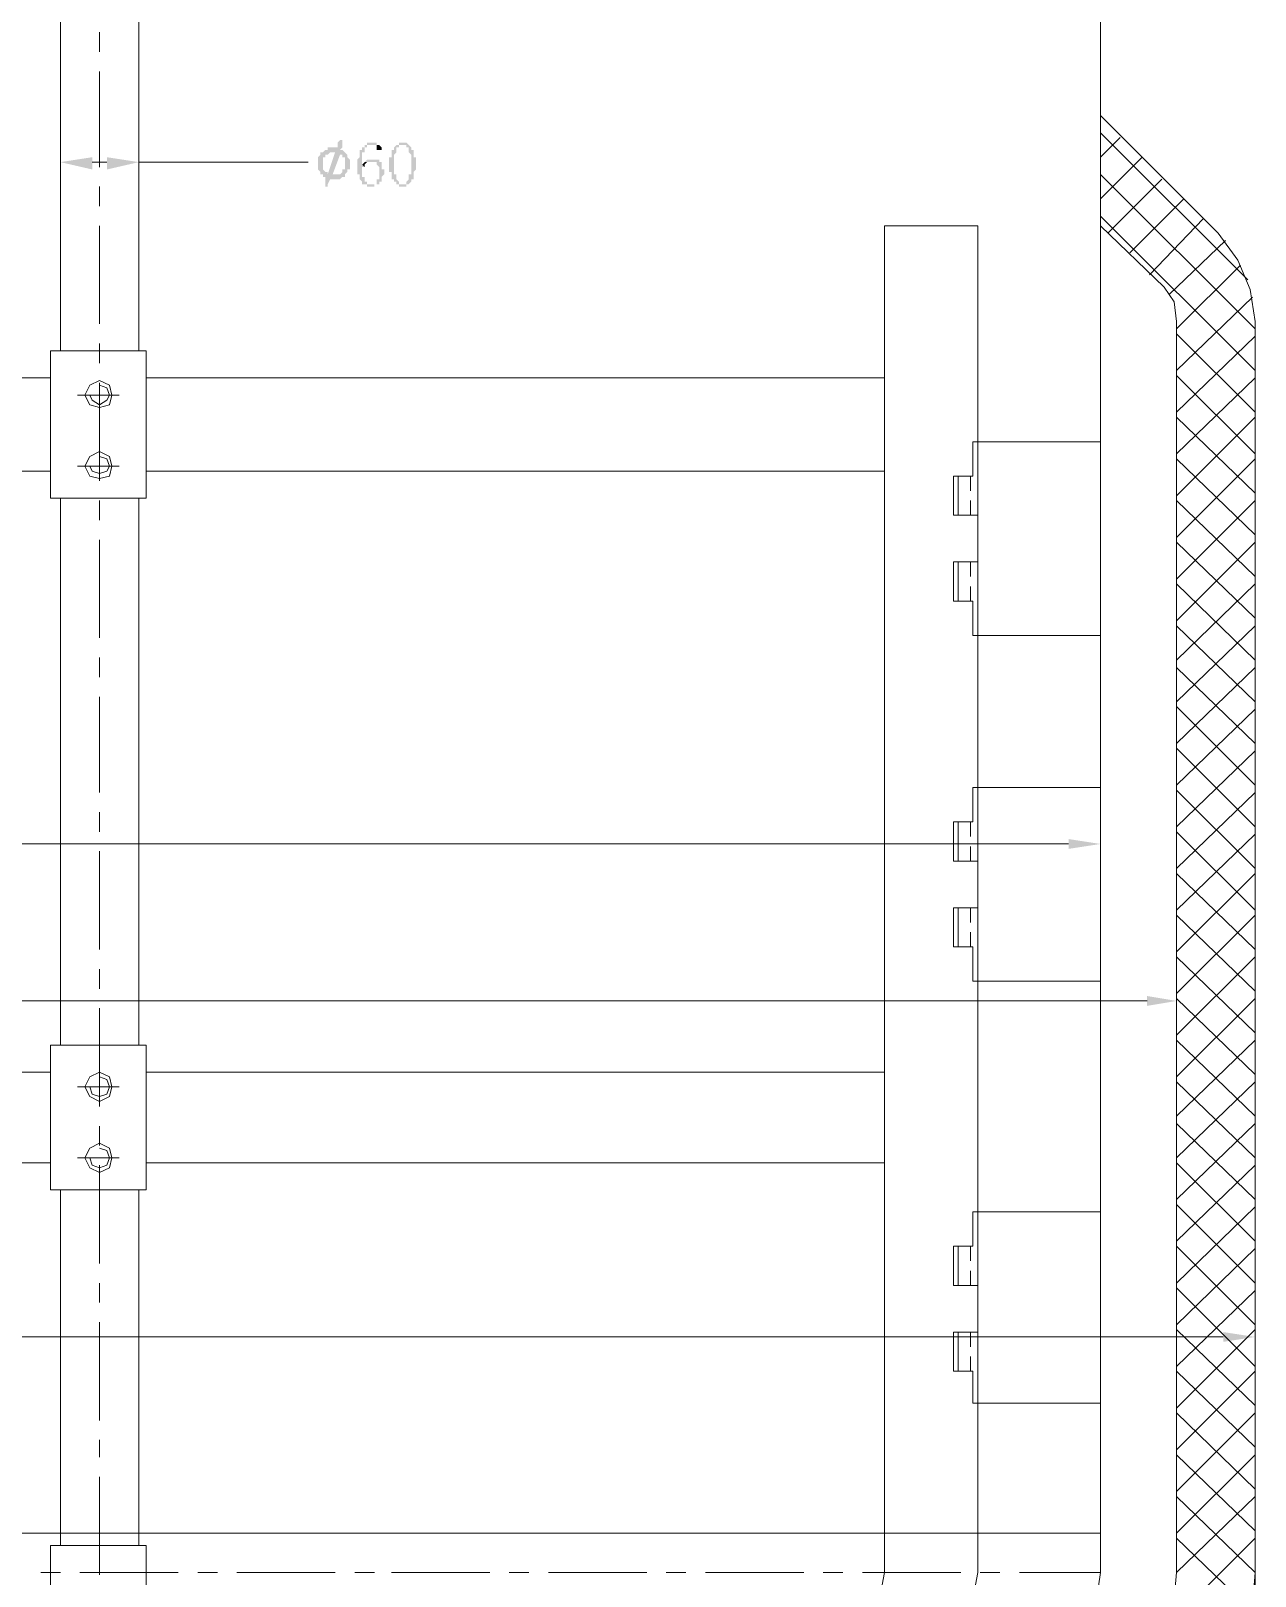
# Model space of a CAD drawing. Header units: millimetres. Extents: x 6 to 291, y 3 to 207.
# Drawn here: x 58.17 to 79.29, y 98.36 to 125.03 of the extents above; entities that cross this region are included whole.
import ezdxf

# ---------------------------------------------------------------- set-up
doc = ezdxf.new("R2010")
doc.units = ezdxf.units.MM

msp = doc.modelspace()

# ---------------------------------------------------------------- hatches: boundary and pattern name
at = {"true_color": 0x00ff00}
h = msp.add_hatch(color=3, dxfattribs=at)
h.dxf.hatch_style = 2
h.paths.add_polyline_path([(63.499859, 123.147667), (63.457526, 123.105333), (63.457526, 123.020667), (63.288192, 123.020667), (63.288192, 122.978333), (63.245859, 122.978333), (63.203526, 122.936), (63.161192, 122.936), (63.161192, 122.893667), (63.118859, 122.851333), (63.118859, 122.809), (63.118859, 122.724333), (63.118859, 122.639667), (63.161192, 122.597333), (63.161192, 122.555), (63.288192, 122.555), (63.288192, 122.597333), (63.245859, 122.597333), (63.203526, 122.639667), (63.203526, 122.682), (63.203526, 122.724333), (63.203526, 122.766667), (63.203526, 122.809), (63.203526, 122.851333), (63.245859, 122.851333), (63.245859, 122.893667), (63.288192, 122.893667), (63.330526, 122.936), (63.584526, 122.936), (63.542192, 122.978333), (63.499859, 122.978333), (63.542192, 123.020667), (63.542192, 123.063), (63.542192, 123.105333), (63.542192, 123.147667)])
h = msp.add_hatch(color=3, dxfattribs=at)
h.dxf.hatch_style = 2
h.paths.add_polyline_path([(63.372859, 123.020667), (63.330526, 123.020667), (63.457526, 123.020667), (63.415192, 123.020667)])
h = msp.add_hatch(color=3, dxfattribs=at)
h.dxf.hatch_style = 2
h.paths.add_polyline_path([(64.092526, 123.105333), (63.965526, 123.105333), (63.965526, 123.063), (63.923192, 123.063), (63.923192, 123.020667), (63.880859, 123.020667), (63.880859, 122.978333), (63.838526, 122.978333), (63.838526, 122.936), (63.838526, 122.893667), (63.838526, 122.851333), (63.796192, 122.809), (63.796192, 122.766667), (63.796192, 122.682), (63.796192, 122.597333), (63.796192, 122.555), (63.838526, 122.555), (63.838526, 122.512667), (63.838526, 122.470333), (63.880859, 122.428), (63.880859, 122.385667), (64.050192, 122.385667), (63.965526, 122.385667), (63.965526, 122.428), (63.923192, 122.428), (63.923192, 122.470333), (63.923192, 122.512667), (63.880859, 122.512667), (63.880859, 122.555), (63.880859, 122.597333), (63.880859, 122.639667), (63.880859, 122.682), (63.923192, 122.682), (63.880859, 122.724333), (63.880859, 122.851333), (63.880859, 122.893667), (63.880859, 122.936), (63.923192, 122.936), (63.923192, 122.978333), (63.923192, 123.020667), (63.965526, 123.020667), (63.965526, 123.063), (64.134859, 123.063), (64.134859, 123.105333)])
h = msp.add_hatch(color=3, dxfattribs=at)
h.dxf.hatch_style = 2
h.paths.add_polyline_path([(64.134859, 123.063), (64.050192, 123.063), (64.134859, 123.063), (64.134859, 123.020667), (64.134859, 122.978333), (64.219526, 122.978333), (64.219526, 123.020667), (64.177192, 123.063)])
h = msp.add_hatch(color=3, dxfattribs=at)
h.dxf.hatch_style = 2
h.paths.add_polyline_path([(64.473526, 123.063), (64.431192, 123.020667), (64.431192, 122.978333), (64.388859, 122.978333), (64.388859, 122.936), (64.388859, 122.893667), (64.388859, 122.851333), (64.346526, 122.851333), (64.346526, 122.809), (64.346526, 122.766667), (64.346526, 122.724333), (64.346526, 122.682), (64.346526, 122.639667), (64.346526, 122.597333), (64.388859, 122.597333), (64.388859, 122.555), (64.388859, 122.512667), (64.388859, 122.470333), (64.431192, 122.470333), (64.431192, 122.428), (64.473526, 122.428), (64.473526, 122.385667), (64.515859, 122.385667), (64.515859, 122.343333), (64.642859, 122.343333), (64.642859, 122.385667), (64.685192, 122.385667), (64.515859, 122.385667), (64.515859, 122.428), (64.473526, 122.470333), (64.473526, 122.512667), (64.473526, 122.555), (64.431192, 122.555), (64.431192, 122.597333), (64.431192, 122.639667), (64.431192, 122.682), (64.431192, 122.766667), (64.431192, 122.809), (64.431192, 122.851333), (64.431192, 122.893667), (64.473526, 122.936), (64.473526, 122.978333), (64.473526, 123.020667), (64.515859, 123.020667), (64.515859, 123.063), (64.558192, 123.063)])
h = msp.add_hatch(color=3, dxfattribs=at)
h.dxf.hatch_style = 2
h.paths.add_polyline_path([(64.558192, 123.105333), (64.515859, 123.105333), (64.515859, 123.063), (64.473526, 123.063), (64.642859, 123.063), (64.642859, 123.020667), (64.685192, 123.020667), (64.685192, 122.978333), (64.685192, 122.936), (64.727526, 122.893667), (64.727526, 122.851333), (64.727526, 122.766667), (64.727526, 122.724333), (64.727526, 122.639667), (64.727526, 122.597333), (64.727526, 122.555), (64.685192, 122.555), (64.685192, 122.512667), (64.685192, 122.470333), (64.642859, 122.428), (64.642859, 122.385667), (64.558192, 122.385667), (64.685192, 122.385667), (64.727526, 122.428), (64.727526, 122.470333), (64.769859, 122.470333), (64.769859, 122.512667), (64.769859, 122.555), (64.769859, 122.597333), (64.812192, 122.639667), (64.812192, 122.724333), (64.812192, 122.766667), (64.812192, 122.851333), (64.769859, 122.851333), (64.769859, 122.893667), (64.769859, 122.936), (64.769859, 122.978333), (64.727526, 122.978333), (64.727526, 123.020667), (64.685192, 123.063), (64.642859, 123.105333), (64.600526, 123.105333)])
h = msp.add_hatch(color=3, dxfattribs=at)
h.dxf.hatch_style = 2
h.paths.add_polyline_path([(59.224192, 122.851333), (59.224192, 122.639667), (58.673859, 122.766667)])
h = msp.add_hatch(color=3, dxfattribs=at)
h.dxf.hatch_style = 2
h.paths.add_polyline_path([(59.478192, 122.851333), (59.478192, 122.639667), (60.028526, 122.766667)])
h = msp.add_hatch(color=3, dxfattribs=at)
h.dxf.hatch_style = 2
h.paths.add_polyline_path([(63.584526, 122.936), (63.372859, 122.936), (63.415192, 122.936), (63.288192, 122.555), (63.161192, 122.555), (63.203526, 122.555), (63.203526, 122.512667), (63.372859, 122.555), (63.499859, 122.893667), (63.626859, 122.893667)])
h = msp.add_hatch(color=3, dxfattribs=at)
h.dxf.hatch_style = 2
h.paths.add_polyline_path([(63.626859, 122.893667), (63.499859, 122.893667), (63.542192, 122.893667), (63.542192, 122.851333), (63.584526, 122.851333), (63.584526, 122.809), (63.584526, 122.724333), (63.584526, 122.682), (63.584526, 122.639667), (63.542192, 122.639667), (63.542192, 122.597333), (63.499859, 122.555), (63.372859, 122.555), (63.203526, 122.512667), (63.245859, 122.512667), (63.245859, 122.470333), (63.245859, 122.385667), (63.245859, 122.343333), (63.288192, 122.343333), (63.288192, 122.385667), (63.330526, 122.470333), (63.499859, 122.470333), (63.542192, 122.512667), (63.584526, 122.512667), (63.584526, 122.555), (63.626859, 122.597333), (63.626859, 122.639667), (63.669192, 122.639667), (63.669192, 122.682), (63.669192, 122.724333), (63.669192, 122.766667), (63.669192, 122.809), (63.626859, 122.851333)])
h = msp.add_hatch(color=3, dxfattribs=at)
h.dxf.hatch_style = 2
h.paths.add_polyline_path([(63.923192, 122.766667), (63.880859, 122.724333), (63.923192, 122.682), (63.923192, 122.724333), (63.965526, 122.766667), (64.050192, 122.766667)])
h = msp.add_hatch(color=3, dxfattribs=at)
h.dxf.hatch_style = 2
h.paths.add_polyline_path([(64.050192, 122.809), (63.965526, 122.809), (63.923192, 122.766667), (64.134859, 122.766667), (64.134859, 122.724333), (64.177192, 122.682), (64.177192, 122.639667), (64.177192, 122.597333), (64.177192, 122.555), (64.177192, 122.470333), (64.134859, 122.470333), (64.134859, 122.428), (64.134859, 122.385667), (63.923192, 122.385667), (63.965526, 122.385667), (63.965526, 122.343333), (64.092526, 122.343333), (64.092526, 122.385667), (64.177192, 122.385667), (64.177192, 122.428), (64.219526, 122.428), (64.219526, 122.470333), (64.219526, 122.512667), (64.261859, 122.555), (64.261859, 122.597333), (64.261859, 122.639667), (64.219526, 122.639667), (64.219526, 122.682), (64.219526, 122.724333), (64.219526, 122.766667), (64.177192, 122.766667), (64.177192, 122.809), (64.092526, 122.809)])
h = msp.add_hatch(color=3, dxfattribs=at)
h.dxf.hatch_style = 2
h.paths.add_polyline_path([(63.457526, 122.470333), (63.330526, 122.470333), (63.415192, 122.470333)])
h = msp.add_hatch(color=3, dxfattribs=at)
h.dxf.hatch_style = 2
h.paths.add_polyline_path([(76.072859, 111.082667), (76.072859, 110.913333), (76.623192, 110.998)])
h = msp.add_hatch(color=3, dxfattribs=at)
h.dxf.hatch_style = 2
h.paths.add_polyline_path([(77.427526, 108.373333), (77.427526, 108.204), (77.935526, 108.288667)])
h = msp.add_hatch(color=3, dxfattribs=at)
h.dxf.hatch_style = 2
h.paths.add_polyline_path([(78.739859, 102.573667), (78.739859, 102.404333), (79.290192, 102.489)])

# ---------------------------------------------------------------- linework, layer by layer
at = {"color": 7, "lineweight": 0}
for points in [[(76.623192, 139.615333), (76.623192, 98.425)], [(58.673859, 130.090333), (58.673859, 119.507)], [(60.028526, 130.090333), (60.028526, 119.507)], [(76.623192, 123.571), (78.655192, 121.539)], [(72.897859, 121.666), (72.897859, 98.425)], [(74.506526, 121.666), (72.897859, 121.666)], [(74.506526, 121.666), (74.506526, 98.425)], [(76.623192, 121.666), (77.723859, 120.607667)], [(79.290192, 120.015), (79.205526, 120.565333), (78.993859, 121.073333), (78.655192, 121.539)], [(77.935526, 98.425), (77.935526, 120.015), (77.893192, 120.353667), (77.723859, 120.607667)], [(79.290192, 98.425), (79.290192, 120.015)], [(58.504526, 119.507), (58.504526, 116.967)], [(60.155526, 119.507), (60.155526, 116.967), (58.504526, 116.967)], [(58.504526, 119.507), (60.155526, 119.507)], [(45.804526, 119.041333), (58.504526, 119.041333)], [(72.897859, 119.041333), (60.155526, 119.041333)], [(59.181859, 118.745), (59.224192, 118.660333), (59.351192, 118.575667), (59.478192, 118.660333), (59.520526, 118.745), (59.478192, 118.872), (59.351192, 118.914333)], [(76.623192, 114.596333), (76.623192, 117.940667), (74.421859, 117.940667)], [(74.421859, 117.940667), (74.421859, 117.348)], [(59.181859, 117.517333), (59.224192, 117.432667), (59.351192, 117.390333), (59.478192, 117.432667), (59.520526, 117.517333), (59.478192, 117.644333), (59.351192, 117.686667)], [(45.804526, 117.432667), (58.504526, 117.432667)], [(72.897859, 117.432667), (60.155526, 117.432667)], [(74.083192, 117.348), (74.083192, 116.670667)], [(74.083192, 117.348), (74.421859, 117.348)], [(74.167859, 116.670667), (74.167859, 117.348)], [(58.673859, 116.967), (58.673859, 107.526667)], [(60.028526, 116.967), (60.028526, 107.526667)], [(74.083192, 116.670667), (74.506526, 116.670667)], [(74.506526, 116.670667), (74.506526, 115.866333)], [(74.083192, 115.866333), (74.083192, 115.189)], [(74.083192, 115.866333), (74.506526, 115.866333)], [(74.167859, 115.866333), (74.167859, 115.189)], [(74.083192, 115.189), (74.421859, 115.189)], [(74.421859, 114.596333), (74.421859, 115.189)], [(74.421859, 114.596333), (76.623192, 114.596333)], [(76.623192, 108.627333), (76.623192, 111.971667), (74.421859, 111.971667)], [(74.421859, 111.971667), (74.421859, 111.379)], [(74.083192, 111.379), (74.083192, 110.701667)], [(74.083192, 111.379), (74.421859, 111.379)], [(74.167859, 110.701667), (74.167859, 111.379)], [(74.083192, 110.701667), (74.506526, 110.701667)], [(74.506526, 110.701667), (74.506526, 109.897333)], [(74.083192, 109.897333), (74.083192, 109.22)], [(74.083192, 109.897333), (74.506526, 109.897333)], [(74.167859, 109.897333), (74.167859, 109.22)], [(74.083192, 109.22), (74.421859, 109.22)], [(74.421859, 108.627333), (74.421859, 109.22)], [(74.421859, 108.627333), (76.623192, 108.627333)], [(58.504526, 107.526667), (58.504526, 105.029)], [(60.155526, 107.526667), (60.155526, 105.029), (58.504526, 105.029)], [(58.504526, 107.526667), (60.155526, 107.526667)], [(45.804526, 107.061), (58.504526, 107.061)], [(59.181859, 106.807), (59.224192, 106.68), (59.351192, 106.637667), (59.478192, 106.68), (59.520526, 106.807), (59.478192, 106.934), (59.351192, 106.976333)], [(72.897859, 107.061), (60.155526, 107.061)], [(59.181859, 105.579333), (59.224192, 105.452333), (59.351192, 105.41), (59.478192, 105.452333), (59.520526, 105.579333), (59.478192, 105.706333), (59.351192, 105.748667)], [(45.804526, 105.494667), (58.504526, 105.494667)], [(72.897859, 105.494667), (60.155526, 105.494667)], [(58.673859, 105.029), (58.673859, 98.890667)], [(60.028526, 105.029), (60.028526, 98.890667)], [(76.623192, 101.346), (76.623192, 104.648), (74.421859, 104.648)], [(74.421859, 104.648), (74.421859, 104.055333)], [(74.083192, 104.055333), (74.083192, 103.378)], [(74.083192, 104.055333), (74.421859, 104.055333)], [(74.167859, 103.378), (74.167859, 104.055333)], [(74.083192, 103.378), (74.506526, 103.378)], [(74.506526, 103.378), (74.506526, 102.573667)], [(74.083192, 102.573667), (74.083192, 101.896333)], [(74.083192, 102.573667), (74.506526, 102.573667)], [(74.167859, 102.573667), (74.167859, 101.896333)], [(74.083192, 101.896333), (74.421859, 101.896333)], [(74.421859, 101.346), (74.421859, 101.896333)], [(74.421859, 101.346), (76.623192, 101.346)], [(76.623192, 99.102333), (45.804526, 99.102333)], [(58.504526, 98.890667), (58.504526, 95.419333)], [(58.504526, 98.890667), (60.155526, 98.890667)], [(60.155526, 98.890667), (60.155526, 95.419333)], [(76.623192, 98.425), (76.453859, 97.282), (75.988192, 96.096667), (75.183859, 94.996), (74.083192, 93.937667), (72.728526, 93.006333), (71.119859, 92.117333), (69.299526, 91.397667), (67.309859, 90.762667), (65.108526, 90.297), (62.864859, 90.000667), (60.536526, 89.831333), (58.165859, 89.831333), (55.837526, 90.000667), (53.551526, 90.297), (51.392526, 90.762667), (49.402859, 91.397667), (47.540192, 92.117333), (45.931526, 93.006333), (44.576859, 93.937667), (43.518526, 94.996), (42.714192, 96.096667), (42.248526, 97.282), (42.079192, 98.425)], [(77.935526, 98.425), (77.850859, 97.493667), (77.639192, 96.604667), (77.258192, 95.715667), (76.750192, 94.869), (76.157526, 94.064667), (75.437859, 93.345), (74.591192, 92.625333), (73.659859, 91.990333), (72.643859, 91.397667), (71.543192, 90.847333), (70.400192, 90.381667), (69.172526, 89.916), (66.505526, 89.238667), (63.669192, 88.730667)], [(64.854526, 94.022333), (66.886526, 94.530333), (68.664526, 95.123), (70.188526, 95.842667), (70.865859, 96.181333), (71.373859, 96.562333), (71.839526, 96.901), (72.220526, 97.282), (72.474526, 97.578333), (72.686192, 97.832333), (72.855526, 98.213333), (72.897859, 98.425)], [(79.290192, 98.425), (79.205526, 97.324333), (78.909192, 96.266), (78.528192, 95.25), (77.977859, 94.276333), (77.300526, 93.387333), (76.538526, 92.583), (75.691859, 91.821), (74.760526, 91.101333), (73.744526, 90.466333), (72.643859, 89.916), (70.273192, 88.9), (67.648526, 88.138), (64.896859, 87.587667)], [(65.150859, 92.456), (67.309859, 92.964), (69.257192, 93.641333), (70.950526, 94.403333), (72.347526, 95.25), (72.897859, 95.715667), (73.363526, 96.139), (73.744526, 96.604667), (74.040859, 96.985667), (74.379526, 97.747667), (74.506526, 98.425)], [(79.290192, 73.279), (79.290192, 98.425)]]:
    msp.add_lwpolyline(points, dxfattribs=at)
at = {"color": 1, "lineweight": 0, "true_color": 0xff0000}
for points in [[(59.351192, 125.010333), (59.351192, 124.671667)], [(59.351192, 124.333), (59.351192, 122.682)], [(59.351192, 122.343333), (59.351192, 122.004667)], [(59.351192, 121.666), (59.351192, 119.972667)], [(59.351192, 119.634), (59.351192, 119.295333)], [(59.351192, 118.956667), (59.351192, 117.263333)], [(58.970192, 118.745), (59.689859, 118.745)], [(58.970192, 117.517333), (59.689859, 117.517333)], [(59.351192, 116.924667), (59.351192, 116.586)], [(59.351192, 116.247333), (59.351192, 114.554)], [(59.351192, 114.215333), (59.351192, 113.876667)], [(59.351192, 113.538), (59.351192, 111.887)], [(59.351192, 111.548333), (59.351192, 111.209667)], [(59.351192, 110.871), (59.351192, 109.177667)], [(59.351192, 108.839), (59.351192, 108.500333)], [(59.351192, 108.161667), (59.351192, 106.468333)], [(58.970192, 106.807), (59.689859, 106.807)], [(59.351192, 106.129667), (59.351192, 105.791)], [(58.970192, 105.579333), (59.689859, 105.579333)], [(59.351192, 105.452333), (59.351192, 103.759)], [(59.351192, 103.420333), (59.351192, 103.081667)], [(59.351192, 102.743), (59.351192, 101.049667)], [(59.351192, 100.711), (59.351192, 100.414667)], [(59.351192, 100.076), (59.351192, 98.382667)], [(58.335192, 98.425), (58.673859, 98.425)], [(59.012526, 98.425), (60.705859, 98.425)], [(61.044526, 98.425), (61.383192, 98.425)], [(61.721859, 98.425), (63.415192, 98.425)], [(63.753859, 98.425), (64.092526, 98.425)], [(64.388859, 98.425), (66.082192, 98.425)], [(66.420859, 98.425), (66.759526, 98.425)], [(67.098192, 98.425), (68.791526, 98.425)], [(69.130192, 98.425), (69.468859, 98.425)], [(69.807526, 98.425), (71.500859, 98.425)], [(71.839526, 98.425), (72.178192, 98.425)], [(72.516859, 98.425), (74.210192, 98.425)], [(74.548859, 98.425), (74.887526, 98.425)], [(75.226192, 98.425), (76.623192, 98.425)]]:
    msp.add_lwpolyline(points, dxfattribs=at)
at = {"color": 3, "lineweight": 0, "true_color": 0x00ff00}
for points in [[(58.673859, 123.994333), (58.673859, 122.597333)], [(60.028526, 123.994333), (60.028526, 122.597333)], [(59.224192, 122.766667), (59.478192, 122.766667)], [(62.949526, 122.766667), (60.028526, 122.766667)], [(76.623192, 113.411), (76.623192, 110.871)], [(76.072859, 110.998), (54.990859, 110.998)], [(77.935526, 109.093), (77.935526, 108.161667)], [(77.427526, 108.288667), (55.075526, 108.288667)], [(79.290192, 107.188), (79.290192, 102.362)], [(78.739859, 102.489), (55.710526, 102.489)]]:
    msp.add_lwpolyline(points, dxfattribs=at)
at = {"color": 6, "lineweight": 0, "true_color": 0xff00ff}
for points in [[(76.623192, 123.571), (76.623192, 123.613333)], [(79.163192, 120.734667), (76.623192, 123.274667)], [(76.623192, 122.851333), (76.961859, 123.19)], [(76.623192, 122.131667), (77.342859, 122.851333)], [(79.290192, 119.888), (76.623192, 122.555)], [(76.750192, 121.539), (77.681526, 122.470333)], [(77.131192, 121.200333), (78.062526, 122.131667)], [(79.290192, 119.168333), (76.623192, 121.835333)], [(77.469859, 120.819333), (78.401192, 121.793)], [(77.808526, 120.480667), (78.782192, 121.412)], [(77.935526, 119.888), (79.036192, 120.988667)], [(77.935526, 119.168333), (79.247859, 120.438333)], [(79.290192, 118.448667), (77.935526, 119.803333)], [(77.935526, 118.448667), (79.290192, 119.761)], [(79.290192, 117.729), (77.935526, 119.083667)], [(77.935526, 117.729), (79.290192, 119.041333)], [(77.935526, 117.009333), (79.290192, 118.364)], [(79.290192, 117.051667), (77.935526, 118.364)], [(77.935526, 116.289667), (79.290192, 117.644333)], [(79.290192, 116.332), (77.935526, 117.644333)], [(77.935526, 115.57), (79.290192, 116.924667)], [(79.290192, 115.612333), (77.935526, 116.924667)], [(77.935526, 114.850333), (79.290192, 116.205)], [(79.290192, 114.892667), (77.935526, 116.205)], [(77.935526, 114.173), (79.290192, 115.485333)], [(79.290192, 114.173), (77.935526, 115.485333)], [(77.935526, 113.453333), (79.290192, 114.765667)], [(79.290192, 113.453333), (77.935526, 114.765667)], [(77.935526, 112.733667), (79.290192, 114.046)], [(79.290192, 112.733667), (77.935526, 114.046)], [(79.290192, 112.014), (77.935526, 113.368667)], [(77.935526, 112.014), (79.290192, 113.326333)], [(79.290192, 111.294333), (77.935526, 112.649)], [(77.935526, 111.294333), (79.290192, 112.606667)], [(79.290192, 110.574667), (77.935526, 111.929333)], [(77.935526, 110.574667), (79.290192, 111.887)], [(79.290192, 109.855), (77.935526, 111.209667)], [(77.935526, 109.855), (79.290192, 111.167333)], [(77.935526, 109.135333), (79.290192, 110.49)], [(79.290192, 109.177667), (77.935526, 110.49)], [(77.935526, 108.415667), (79.290192, 109.770333)], [(79.290192, 108.458), (77.935526, 109.770333)], [(77.935526, 107.696), (79.290192, 109.050667)], [(79.290192, 107.738333), (77.935526, 109.050667)], [(77.935526, 106.976333), (79.290192, 108.331)], [(79.290192, 107.018667), (77.935526, 108.331)], [(77.935526, 106.299), (79.290192, 107.611333)], [(79.290192, 106.299), (77.935526, 107.611333)], [(77.935526, 105.579333), (79.290192, 106.891667)], [(79.290192, 105.579333), (77.935526, 106.891667)], [(77.935526, 104.859667), (79.290192, 106.172)], [(79.290192, 104.859667), (77.935526, 106.172)], [(79.290192, 104.14), (77.935526, 105.494667)], [(77.935526, 104.14), (79.290192, 105.452333)], [(79.290192, 103.420333), (77.935526, 104.775)], [(77.935526, 103.420333), (79.290192, 104.732667)], [(79.290192, 102.700667), (77.935526, 104.055333)], [(77.935526, 102.700667), (79.290192, 104.013)], [(79.290192, 101.981), (77.935526, 103.335667)], [(77.935526, 101.981), (79.290192, 103.293333)], [(77.935526, 101.261333), (79.290192, 102.616)], [(79.290192, 101.303667), (77.935526, 102.616)], [(77.935526, 100.541667), (79.290192, 101.896333)], [(79.290192, 100.584), (77.935526, 101.896333)], [(77.935526, 99.822), (79.290192, 101.176667)], [(79.290192, 99.864333), (77.935526, 101.176667)], [(77.935526, 99.102333), (79.290192, 100.457)], [(79.290192, 99.144667), (77.935526, 100.457)], [(77.935526, 98.425), (79.290192, 99.737333)], [(79.290192, 98.425), (77.935526, 99.737333)], [(77.893192, 97.620667), (79.290192, 99.017667)], [(79.247859, 97.747667), (77.935526, 99.017667)]]:
    msp.add_lwpolyline(points, dxfattribs=at)
at = {"color": 7, "lineweight": 0}
for points in [[(59.562859, 118.745), (59.520526, 118.914333), (59.351192, 118.999), (59.181859, 118.914333), (59.097192, 118.745), (59.181859, 118.575667), (59.351192, 118.533333), (59.520526, 118.575667)], [(59.562859, 117.517333), (59.520526, 117.686667), (59.351192, 117.771333), (59.181859, 117.686667), (59.097192, 117.517333), (59.181859, 117.348), (59.351192, 117.305667), (59.520526, 117.348)], [(59.562859, 106.807), (59.520526, 106.976333), (59.351192, 107.061), (59.181859, 106.976333), (59.097192, 106.807), (59.181859, 106.637667), (59.351192, 106.553), (59.520526, 106.637667)], [(59.562859, 105.579333), (59.520526, 105.748667), (59.351192, 105.833333), (59.181859, 105.748667), (59.097192, 105.579333), (59.181859, 105.41), (59.351192, 105.325333), (59.520526, 105.41)]]:
    msp.add_lwpolyline(points, close=True, dxfattribs=at)
at = {"color": 4, "lineweight": 0, "true_color": 0x00ffff}
for points in [[(74.379526, 117.094), (74.379526, 117.348)], [(74.379526, 116.670667), (74.379526, 116.924667)], [(74.379526, 115.866333), (74.379526, 115.612333)], [(74.379526, 115.443), (74.379526, 115.189)], [(74.379526, 111.125), (74.379526, 111.379)], [(74.379526, 110.701667), (74.379526, 110.955667)], [(74.379526, 109.897333), (74.379526, 109.643333)], [(74.379526, 109.474), (74.379526, 109.22)], [(74.379526, 103.801333), (74.379526, 104.055333)], [(74.379526, 103.378), (74.379526, 103.632)], [(74.379526, 102.573667), (74.379526, 102.319667)], [(74.379526, 102.150333), (74.379526, 101.896333)]]:
    msp.add_lwpolyline(points, dxfattribs=at)

doc.saveas('drawing.dxf')
